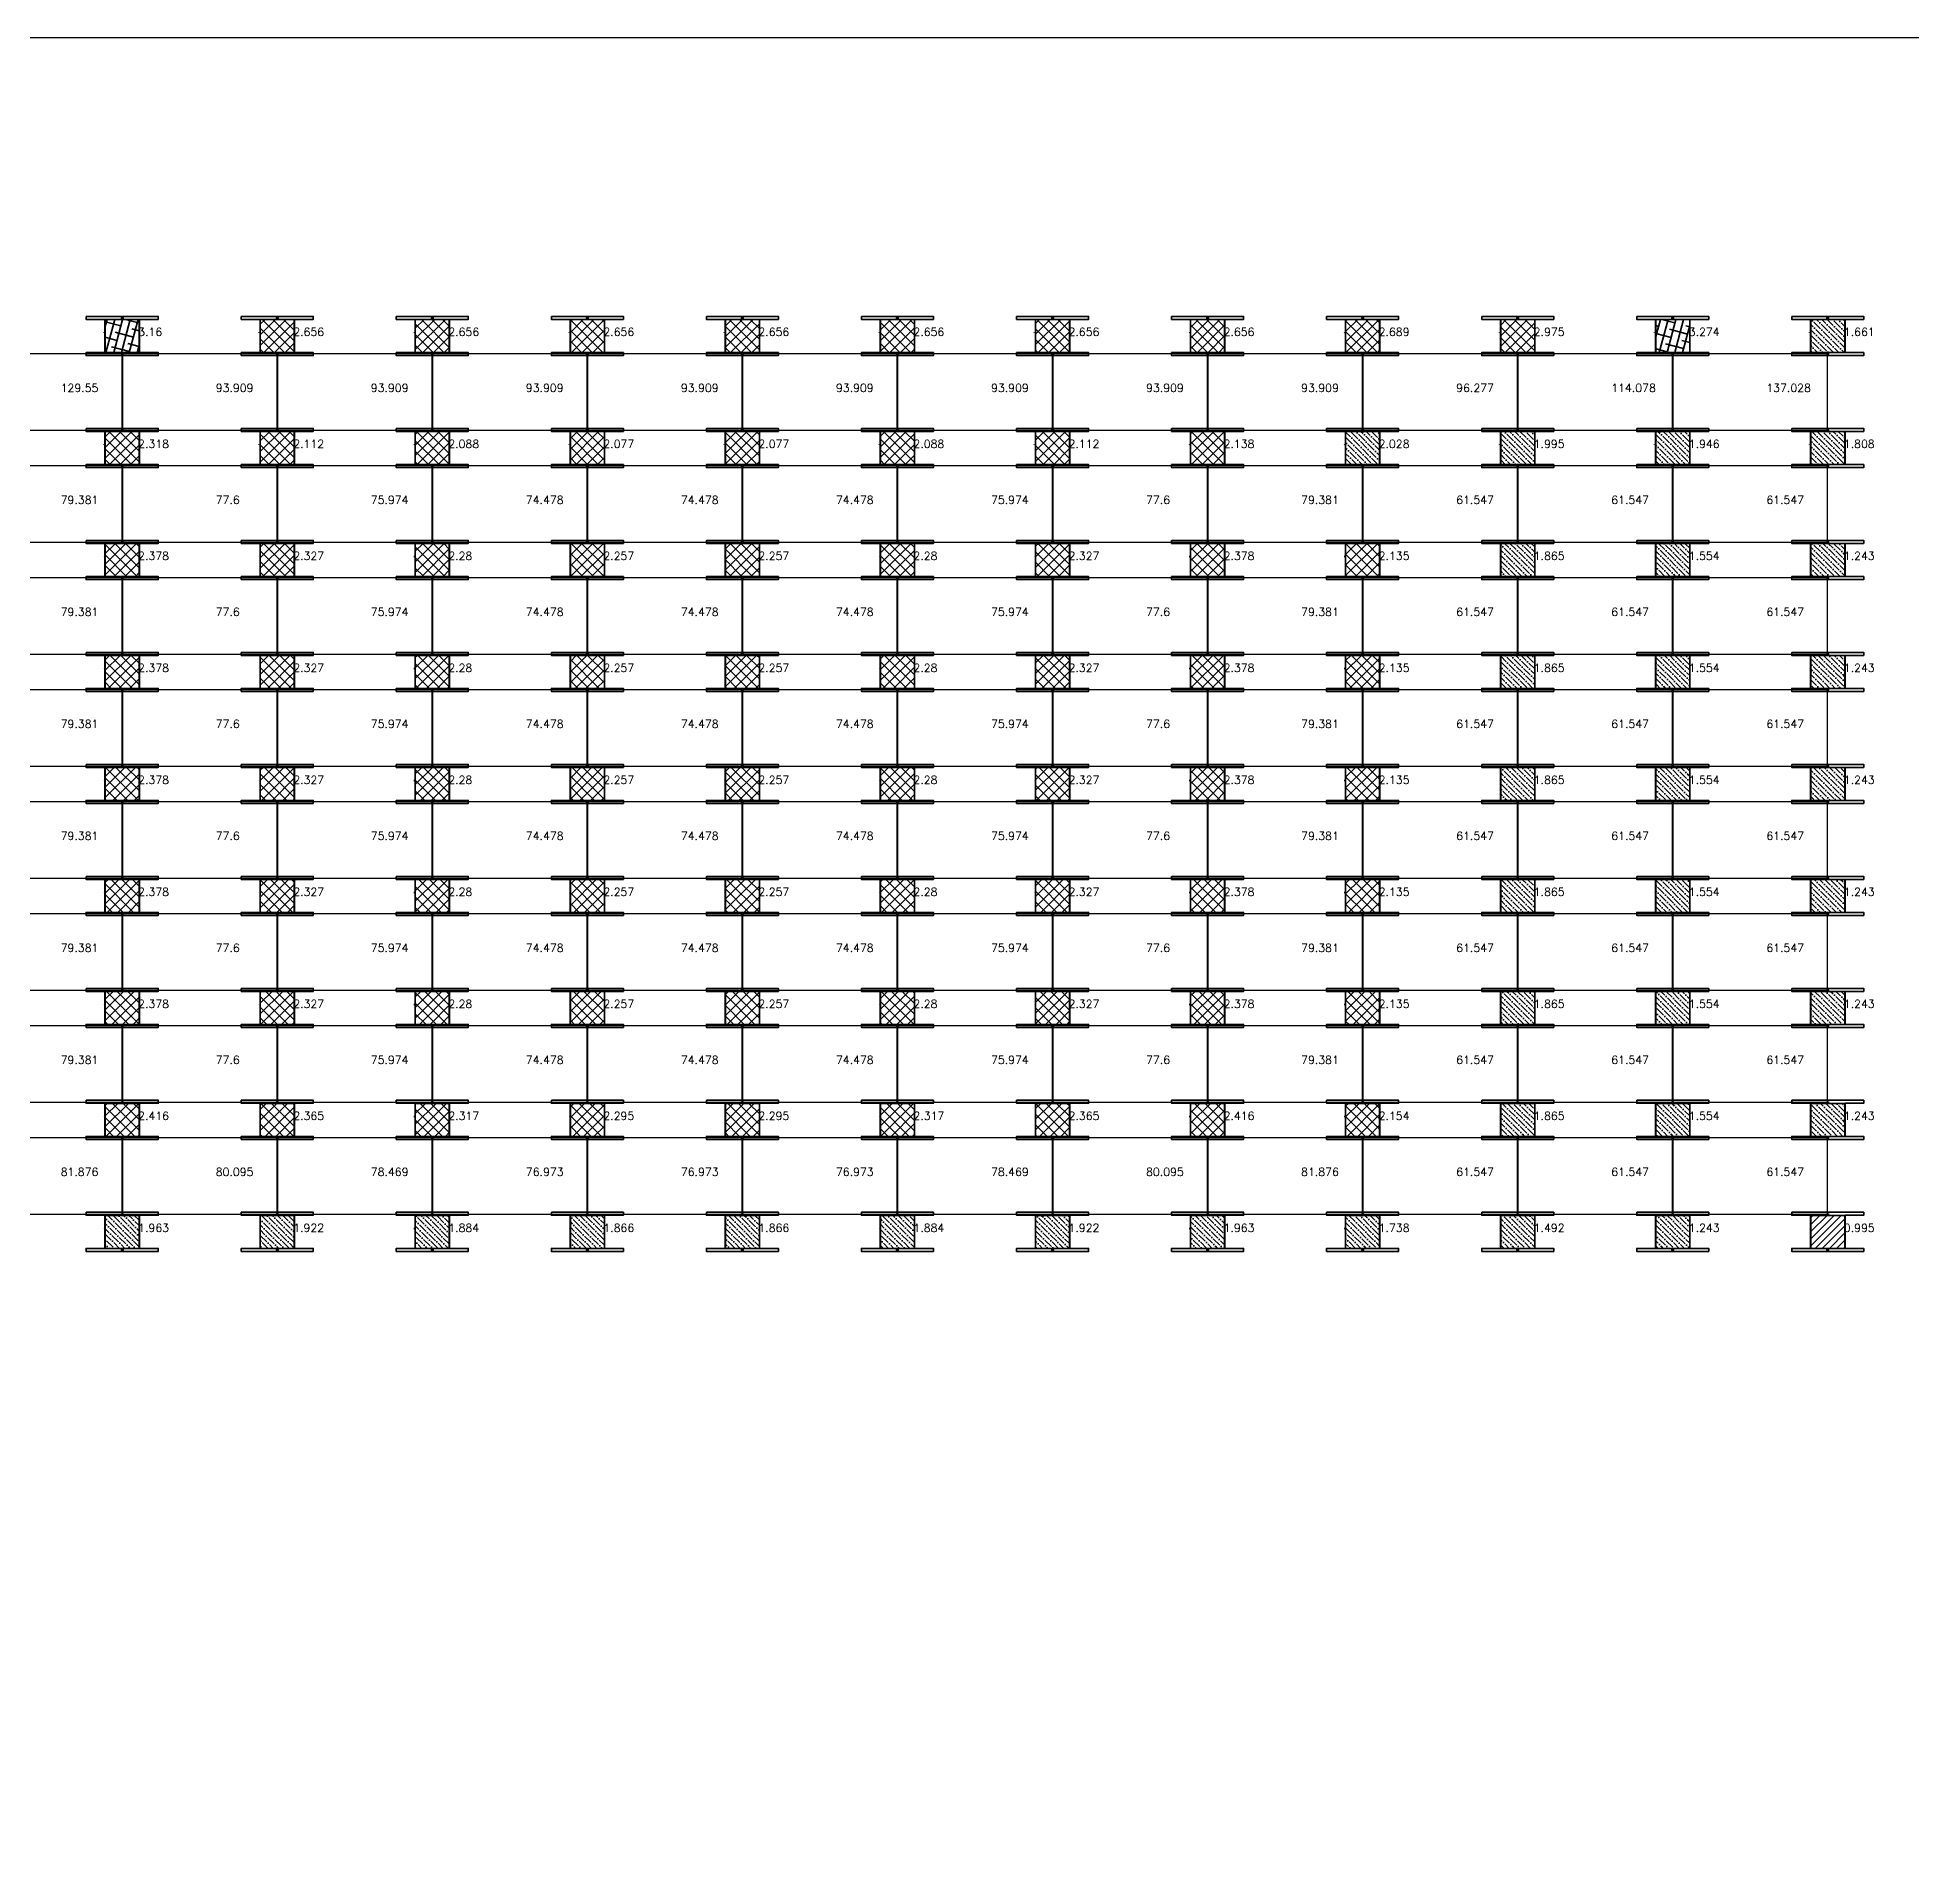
# Model space of a CAD drawing. Header units: inches. Extents: x 8143 to 14350, y 5679 to 7733.
# Drawn here: x 9025 to 9961, y 6827 to 7733 of the extents above; entities that cross this region are included whole.
import ezdxf

# ---------------------------------------------------------------- set-up
doc = ezdxf.new("R2010")
doc.units = ezdxf.units.IN
doc.header["$LTSCALE"] = 50
doc.header["$MEASUREMENT"] = 0
for name, color, linetype, lineweight in [('E-PANELS', 140, 'Continuous', 30), ('E2-ECOFEET', 254, 'Continuous', 35), ('E3-ECOFEET', 254, 'Continuous', 35), ('HATCH 1', 5, 'Continuous', 35), ('HATCH 2', 140, 'Continuous', 35), ('HATCH 3', 30, 'Continuous', 35), ('HATCH 4', 200, 'Continuous', 35)]:
    doc.layers.add(name, color=color, linetype=linetype, lineweight=lineweight)
doc.layers.add('EF3 TEXT', color=7, linetype='Continuous', plot=False)
doc.layers.add('IFI PERIMETER', color=231, linetype='FENCE', plot=False)
doc.layers.get('E2-ECOFEET').off()
doc.styles.add('mytext', font='romans.shx')
doc.styles.get("Standard").update_dxf_attribs({"font": 'arial.ttf'})
doc.linetypes.add('FENCE', pattern='A,0.5,-0.1,["X",Standard,S=0.1,R=0,X=-0.035,Y=-0.05],-0.1', length=0.7)

# ---------------------------------------------------------------- blocks, each defined once
blk = doc.blocks.new('EF3_HATCH_4')
at = {"layer": 'HATCH 4'}
h = blk.add_hatch(dxfattribs=at)
h.set_pattern_fill('ANSI38', color=256, scale=30, angle=30)
h.set_pattern_definition([(75, (-119.168, -90.9187), (-3.62222, 0.97057), []), (165, (-119.168, -90.9187), (-8.215015, -1.68108), [9.375, -5.625])])
h.paths.add_polyline_path([(-8.5, -8.25), (8.5, -8.25), (8.5, 8.25), (-8.5, 8.25)])
blk.add_lwpolyline([(-8.5, -8.25), (8.5, -8.25), (8.5, 8.25), (-8.5, 8.25)], close=True, dxfattribs=at)
blk = doc.blocks.new('EF3_HATCH_3')
at = {"layer": 'HATCH 3'}
h = blk.add_hatch(dxfattribs=at)
h.set_pattern_fill('ANSI37', color=256, scale=30)
h.set_pattern_definition([(45, (-119.168, -90.9187), (-2.65165, 2.65165), []), (135, (-119.168, -90.9187), (-2.65165, -2.65165), [])])
h.paths.add_polyline_path([(-8.5, -8.25), (8.5, -8.25), (8.5, 8.25), (-8.5, 8.25)])
blk.add_lwpolyline([(-8.5, -8.25), (8.5, -8.25), (8.5, 8.25), (-8.5, 8.25)], close=True, dxfattribs=at)
blk = doc.blocks.new('EF3_HATCH_2')
at = {"layer": 'HATCH 2'}
h = blk.add_hatch(dxfattribs=at)
h.set_pattern_fill('ANSI36', color=256, scale=15, angle=90)
h.set_pattern_definition([(135, (-119.168, -90.9187), (-3.64602, 0.994369), [4.6875, -0.9375, 0, -0.9375])])
h.paths.add_polyline_path([(-8.5, -8.25), (8.5, -8.25), (8.5, 8.25), (-8.5, 8.25)])
blk.add_lwpolyline([(-8.5, -8.25), (8.5, -8.25), (8.5, 8.25), (-8.5, 8.25)], close=True, dxfattribs=at)
blk = doc.blocks.new('EF3_HATCH_1')
at = {"layer": 'HATCH 1'}
h = blk.add_hatch(dxfattribs=at)
h.set_pattern_fill('ANSI31', color=256, scale=20)
h.set_pattern_definition([(45, (-119.168, -90.9187), (-1.767767, 1.767767), [])])
h.paths.add_polyline_path([(-8.5, -8.25), (8.5, -8.25), (8.5, 8.25), (-8.5, 8.25)])
blk.add_lwpolyline([(-8.5, -8.25), (8.5, -8.25), (8.5, 8.25), (-8.5, 8.25)], close=True, dxfattribs=at)
blk = doc.blocks.new('ET 335W 10DEG')
at = {"layer": 'E-PANELS'}
blk.add_lwpolyline([(0, 0), (77.01, 0), (77.01, -38.48), (0, -38.48)], close=True, dxfattribs=at)
blk = doc.blocks.new('EF3')
at = {"layer": 'E3-ECOFEET', "color": 5}
for points in [[(0, 0), (0, -1.5), (9.41, -1.5), (9.41, -18.06), (0, -18.06), (0, -19.56), (36, -19.56), (36, -18.06), (26.59, -18.06), (26.59, -1.5), (36, -1.5), (36, 0), (0, 0)], [(8.84, -8.08), (8.88, -8.14)]]:
    blk.add_lwpolyline(points, dxfattribs=at)
at = {"layer": 'E3-ECOFEET'}
for points in [[(17.25, -1.03), (17.75, -1.03), (17.75, -0.53)], [(18.25, -0.53), (18.25, -1.03), (18.75, -1.03)], [(17.25, -18.53), (17.75, -18.53), (17.75, -19.03)], [(18.25, -19.03), (18.25, -18.53), (18.75, -18.53)]]:
    blk.add_lwpolyline(points, dxfattribs=at)

msp = doc.modelspace()

# ---------------------------------------------------------------- linework, layer by layer
at = {"layer": 'IFI PERIMETER'}
msp.add_lwpolyline([(8143.38, 7732.55), (14349.99, 7732.55), (14349.99, 5922.21), (8143.38, 5922.21)], close=True, dxfattribs=at)

# ---------------------------------------------------------------- block references
at = {"layer": 'E-PANELS'}
for p in [(8989.78, 7574.62), (9067.29, 7574.62), (9144.8, 7574.62), (9222.31, 7574.62), (9299.82, 7574.62), (9377.33, 7574.62), (9454.84, 7574.62), (9532.35, 7574.62), (9609.86, 7574.62), (9687.37, 7574.62), (9764.88, 7574.62), (9842.39, 7574.62), (8989.78, 7518.65), (9067.29, 7518.65), (9144.8, 7518.65), (9222.31, 7518.65), (9299.82, 7518.65), (9377.33, 7518.65), (9454.84, 7518.65), (9532.35, 7518.65), (9609.86, 7518.65), (9687.37, 7518.65), (9764.88, 7518.65), (9842.39, 7518.65), (8989.78, 7462.67), (9067.29, 7462.67), (9144.8, 7462.67), (9222.31, 7462.67), (9299.82, 7462.67), (9377.33, 7462.67), (9454.84, 7462.67), (9532.35, 7462.67), (9609.86, 7462.67), (9687.37, 7462.67), (9764.88, 7462.67), (9842.39, 7462.67), (8989.78, 7406.7), (9067.29, 7406.7), (9144.8, 7406.7), (9222.31, 7406.7), (9299.82, 7406.7), (9377.33, 7406.7), (9454.84, 7406.7), (9532.35, 7406.7), (9609.86, 7406.7), (9687.37, 7406.7), (9764.88, 7406.7), (9842.39, 7406.7), (8989.78, 7350.73), (9067.29, 7350.73), (9144.8, 7350.73), (9222.31, 7350.73), (9299.82, 7350.73), (9377.33, 7350.73), (9454.84, 7350.73), (9532.35, 7350.73), (9609.86, 7350.73), (9687.37, 7350.73), (9764.88, 7350.73), (9842.39, 7350.73), (8989.78, 7294.75), (9067.29, 7294.75), (9144.8, 7294.75), (9222.31, 7294.75), (9299.82, 7294.75), (9377.33, 7294.75), (9454.84, 7294.75), (9532.35, 7294.75), (9609.86, 7294.75), (9687.37, 7294.75), (9764.88, 7294.75), (9842.39, 7294.75), (8989.78, 7238.78), (9067.29, 7238.78), (9144.8, 7238.78), (9222.31, 7238.78), (9299.82, 7238.78), (9377.33, 7238.78), (9454.84, 7238.78), (9532.35, 7238.78), (9609.86, 7238.78), (9687.37, 7238.78), (9764.88, 7238.78), (9842.39, 7238.78), (8989.78, 7182.8), (9067.29, 7182.8), (9144.8, 7182.8), (9222.31, 7182.8), (9299.82, 7182.8), (9377.33, 7182.8), (9454.84, 7182.8), (9532.35, 7182.8), (9609.86, 7182.8), (9687.37, 7182.8), (9764.88, 7182.8), (9842.39, 7182.8)]:
    msp.add_blockref('ET 335W 10DEG', p, dxfattribs=at)
at = {"layer": 'E2-ECOFEET'}
for p in [(9049.04, 7593.15), (9126.55, 7593.15), (9204.06, 7593.15), (9281.57, 7593.15), (9359.08, 7593.15), (9436.59, 7593.15), (9514.1, 7593.15), (9591.61, 7593.15), (9669.12, 7593.15), (9746.63, 7593.15), (9824.14, 7593.15), (9901.65, 7593.15), (9049.04, 7537.17), (9126.55, 7537.17), (9204.06, 7537.17), (9281.57, 7537.17), (9359.08, 7537.17), (9436.59, 7537.17), (9514.1, 7537.17), (9591.61, 7537.17), (9669.12, 7537.17), (9746.63, 7537.17), (9824.14, 7537.17), (9901.65, 7537.17), (9049.04, 7481.2), (9126.55, 7481.2), (9204.06, 7481.2), (9281.57, 7481.2), (9359.08, 7481.2), (9436.59, 7481.2), (9514.1, 7481.2), (9591.61, 7481.2), (9669.12, 7481.2), (9746.63, 7481.2), (9824.14, 7481.2), (9901.65, 7481.2), (9049.04, 7425.23), (9126.55, 7425.23), (9204.06, 7425.23), (9281.57, 7425.23), (9359.08, 7425.23), (9436.59, 7425.23), (9514.1, 7425.23), (9591.61, 7425.23), (9669.12, 7425.23), (9746.63, 7425.23), (9824.14, 7425.23), (9901.65, 7425.23), (9049.04, 7369.25), (9126.55, 7369.25), (9204.06, 7369.25), (9281.57, 7369.25), (9359.08, 7369.25), (9436.59, 7369.25), (9514.1, 7369.25), (9591.61, 7369.25), (9669.12, 7369.25), (9746.63, 7369.25), (9824.14, 7369.25), (9901.65, 7369.25), (9049.04, 7313.28), (9126.55, 7313.28), (9204.06, 7313.28), (9281.57, 7313.28), (9359.08, 7313.28), (9436.59, 7313.28), (9514.1, 7313.28), (9591.61, 7313.28), (9669.12, 7313.28), (9746.63, 7313.28), (9824.14, 7313.28), (9901.65, 7313.28), (9049.04, 7257.3), (9126.55, 7257.3), (9204.06, 7257.3), (9281.57, 7257.3), (9359.08, 7257.3), (9436.59, 7257.3), (9514.1, 7257.3), (9591.61, 7257.3), (9669.12, 7257.3), (9746.63, 7257.3), (9824.14, 7257.3), (9901.65, 7257.3), (9049.04, 7201.33), (9126.55, 7201.33), (9204.06, 7201.33), (9281.57, 7201.33), (9359.08, 7201.33), (9436.59, 7201.33), (9514.1, 7201.33), (9591.61, 7201.33), (9669.12, 7201.33), (9746.63, 7201.33), (9824.14, 7201.33), (9901.65, 7201.33), (9049.04, 7145.35), (9126.55, 7145.35), (9204.06, 7145.35), (9281.57, 7145.35), (9359.08, 7145.35), (9436.59, 7145.35), (9514.1, 7145.35), (9591.61, 7145.35), (9669.12, 7145.35), (9746.63, 7145.35), (9824.14, 7145.35), (9901.65, 7145.35)]:
    msp.add_blockref('EF3', p, dxfattribs=at)
at = {"layer": 'HATCH 1'}
msp.add_blockref('EF3_HATCH_1', (9919.65, 7135.58), dxfattribs=at)
at = {"layer": 'HATCH 2'}
for p in [(9919.65, 7583.37), (9687.12, 7527.4), (9764.63, 7527.4), (9842.14, 7527.4), (9919.65, 7527.4), (9764.63, 7471.42), (9842.14, 7471.42), (9919.65, 7471.42), (9764.63, 7415.45), (9842.14, 7415.45), (9919.65, 7415.45), (9764.63, 7359.47), (9842.14, 7359.47), (9919.65, 7359.47), (9764.63, 7303.5), (9842.14, 7303.5), (9919.65, 7303.5), (9764.63, 7247.52), (9842.14, 7247.52), (9919.65, 7247.52), (9764.63, 7191.55), (9842.14, 7191.55), (9919.65, 7191.55), (9067.04, 7135.58), (9144.55, 7135.58), (9222.06, 7135.58), (9299.57, 7135.58), (9377.08, 7135.58), (9454.59, 7135.58), (9532.1, 7135.58), (9609.61, 7135.58), (9687.12, 7135.58), (9764.63, 7135.58), (9842.14, 7135.58)]:
    msp.add_blockref('EF3_HATCH_2', p, dxfattribs=at)
at = {"layer": 'HATCH 3'}
for p in [(9144.55, 7583.37), (9222.06, 7583.37), (9299.57, 7583.37), (9377.08, 7583.37), (9454.59, 7583.37), (9532.1, 7583.37), (9609.61, 7583.37), (9687.12, 7583.37), (9764.63, 7583.37), (9067.04, 7527.4), (9144.55, 7527.4), (9222.06, 7527.4), (9299.57, 7527.4), (9377.08, 7527.4), (9454.59, 7527.4), (9532.1, 7527.4), (9609.61, 7527.4), (9067.04, 7471.42), (9144.55, 7471.42), (9222.06, 7471.42), (9299.57, 7471.42), (9377.08, 7471.42), (9454.59, 7471.42), (9532.1, 7471.42), (9609.61, 7471.42), (9687.12, 7471.42), (9067.04, 7415.45), (9144.55, 7415.45), (9222.06, 7415.45), (9299.57, 7415.45), (9377.08, 7415.45), (9454.59, 7415.45), (9532.1, 7415.45), (9609.61, 7415.45), (9687.12, 7415.45), (9067.04, 7359.47), (9144.55, 7359.47), (9222.06, 7359.47), (9299.57, 7359.47), (9377.08, 7359.47), (9454.59, 7359.47), (9532.1, 7359.47), (9609.61, 7359.47), (9687.12, 7359.47), (9067.04, 7303.5), (9144.55, 7303.5), (9222.06, 7303.5), (9299.57, 7303.5), (9377.08, 7303.5), (9454.59, 7303.5), (9532.1, 7303.5), (9609.61, 7303.5), (9687.12, 7303.5), (9067.04, 7247.52), (9144.55, 7247.52), (9222.06, 7247.52), (9299.57, 7247.52), (9377.08, 7247.52), (9454.59, 7247.52), (9532.1, 7247.52), (9609.61, 7247.52), (9687.12, 7247.52), (9067.04, 7191.55), (9144.55, 7191.55), (9222.06, 7191.55), (9299.57, 7191.55), (9377.08, 7191.55), (9454.59, 7191.55), (9532.1, 7191.55), (9609.61, 7191.55), (9687.12, 7191.55)]:
    msp.add_blockref('EF3_HATCH_3', p, dxfattribs=at)
at = {"layer": 'HATCH 4'}
for p in [(9067.04, 7583.37), (9842.14, 7583.37)]:
    msp.add_blockref('EF3_HATCH_4', p, dxfattribs=at)

# ---------------------------------------------------------------- texts
at = {"layer": 'EF3 TEXT', "style": 'mytext'}
for s, p in [('3.16', (9075.04, 7583.37)), ('2.656', (9152.55, 7583.37)), ('2.656', (9230.06, 7583.37)), ('2.656', (9307.57, 7583.37)), ('2.656', (9385.08, 7583.37)), ('2.656', (9462.59, 7583.37)), ('2.656', (9540.1, 7583.37)), ('2.656', (9617.61, 7583.37)), ('2.689', (9695.12, 7583.37)), ('2.975', (9772.63, 7583.37)), ('3.274', (9850.14, 7583.37)), ('1.661', (9927.65, 7583.37)), ('129.55', (9036.29, 7555.38)), ('93.909', (9113.8, 7555.38)), ('93.909', (9191.31, 7555.38)), ('93.909', (9268.82, 7555.38)), ('93.909', (9346.33, 7555.38)), ('93.909', (9423.84, 7555.38)), ('93.909', (9501.35, 7555.38)), ('93.909', (9578.86, 7555.38)), ('93.909', (9656.37, 7555.38)), ('96.277', (9733.88, 7555.38)), ('114.078', (9811.39, 7555.38)), ('137.028', (9888.9, 7555.38)), ('2.318', (9075.04, 7527.4)), ('2.112', (9152.55, 7527.4)), ('2.088', (9230.06, 7527.4)), ('2.077', (9307.57, 7527.4)), ('2.077', (9385.08, 7527.4)), ('2.088', (9462.59, 7527.4)), ('2.112', (9540.1, 7527.4)), ('2.138', (9617.61, 7527.4)), ('2.028', (9695.12, 7527.4)), ('1.995', (9772.63, 7527.4)), ('1.946', (9850.14, 7527.4)), ('1.808', (9927.65, 7527.4)), ('79.381', (9036.29, 7499.41)), ('77.6', (9113.8, 7499.41)), ('75.974', (9191.31, 7499.41)), ('74.478', (9268.82, 7499.41)), ('74.478', (9346.33, 7499.41)), ('74.478', (9423.84, 7499.41)), ('75.974', (9501.35, 7499.41)), ('77.6', (9578.86, 7499.41)), ('79.381', (9656.37, 7499.41)), ('61.547', (9733.88, 7499.41)), ('61.547', (9811.39, 7499.41)), ('61.547', (9888.9, 7499.41)), ('2.378', (9075.04, 7471.42)), ('2.327', (9152.55, 7471.42)), ('2.28', (9230.06, 7471.42)), ('2.257', (9307.57, 7471.42)), ('2.257', (9385.08, 7471.42)), ('2.28', (9462.59, 7471.42)), ('2.327', (9540.1, 7471.42)), ('2.378', (9617.61, 7471.42)), ('2.135', (9695.12, 7471.42)), ('1.865', (9772.63, 7471.42)), ('1.554', (9850.14, 7471.42)), ('1.243', (9927.65, 7471.42)), ('79.381', (9036.29, 7443.43)), ('77.6', (9113.8, 7443.43)), ('75.974', (9191.31, 7443.43)), ('74.478', (9268.82, 7443.43)), ('74.478', (9346.33, 7443.43)), ('74.478', (9423.84, 7443.43)), ('75.974', (9501.35, 7443.43)), ('77.6', (9578.86, 7443.43)), ('79.381', (9656.37, 7443.43)), ('61.547', (9733.88, 7443.43)), ('61.547', (9811.39, 7443.43)), ('61.547', (9888.9, 7443.43)), ('2.378', (9075.04, 7415.45)), ('2.327', (9152.55, 7415.45)), ('2.28', (9230.06, 7415.45)), ('2.257', (9307.57, 7415.45)), ('2.257', (9385.08, 7415.45)), ('2.28', (9462.59, 7415.45)), ('2.327', (9540.1, 7415.45)), ('2.378', (9617.61, 7415.45)), ('2.135', (9695.12, 7415.45)), ('1.865', (9772.63, 7415.45)), ('1.554', (9850.14, 7415.45)), ('1.243', (9927.65, 7415.45)), ('79.381', (9036.29, 7387.46)), ('77.6', (9113.8, 7387.46)), ('75.974', (9191.31, 7387.46)), ('74.478', (9268.82, 7387.46)), ('74.478', (9346.33, 7387.46)), ('74.478', (9423.84, 7387.46)), ('75.974', (9501.35, 7387.46)), ('77.6', (9578.86, 7387.46)), ('79.381', (9656.37, 7387.46)), ('61.547', (9733.88, 7387.46)), ('61.547', (9811.39, 7387.46)), ('61.547', (9888.9, 7387.46)), ('2.378', (9075.04, 7359.47)), ('2.327', (9152.55, 7359.47)), ('2.28', (9230.06, 7359.47)), ('2.257', (9307.57, 7359.47)), ('2.257', (9385.08, 7359.47)), ('2.28', (9462.59, 7359.47)), ('2.327', (9540.1, 7359.47)), ('2.378', (9617.61, 7359.47)), ('2.135', (9695.12, 7359.47)), ('1.865', (9772.63, 7359.47)), ('1.554', (9850.14, 7359.47)), ('1.243', (9927.65, 7359.47)), ('79.381', (9036.29, 7331.49)), ('77.6', (9113.8, 7331.49)), ('75.974', (9191.31, 7331.49)), ('74.478', (9268.82, 7331.49)), ('74.478', (9346.33, 7331.49)), ('74.478', (9423.84, 7331.49)), ('75.974', (9501.35, 7331.49)), ('77.6', (9578.86, 7331.49)), ('79.381', (9656.37, 7331.49)), ('61.547', (9733.88, 7331.49)), ('61.547', (9811.39, 7331.49)), ('61.547', (9888.9, 7331.49)), ('2.378', (9075.04, 7303.5)), ('2.327', (9152.55, 7303.5)), ('2.28', (9230.06, 7303.5)), ('2.257', (9307.57, 7303.5)), ('2.257', (9385.08, 7303.5)), ('2.28', (9462.59, 7303.5)), ('2.327', (9540.1, 7303.5)), ('2.378', (9617.61, 7303.5)), ('2.135', (9695.12, 7303.5)), ('1.865', (9772.63, 7303.5)), ('1.554', (9850.14, 7303.5)), ('1.243', (9927.65, 7303.5)), ('79.381', (9036.29, 7275.51)), ('77.6', (9113.8, 7275.51)), ('75.974', (9191.31, 7275.51)), ('74.478', (9268.82, 7275.51)), ('74.478', (9346.33, 7275.51)), ('74.478', (9423.84, 7275.51)), ('75.974', (9501.35, 7275.51)), ('77.6', (9578.86, 7275.51)), ('79.381', (9656.37, 7275.51)), ('61.547', (9733.88, 7275.51)), ('61.547', (9811.39, 7275.51)), ('61.547', (9888.9, 7275.51)), ('2.378', (9075.04, 7247.52)), ('2.327', (9152.55, 7247.52)), ('2.28', (9230.06, 7247.52)), ('2.257', (9307.57, 7247.52)), ('2.257', (9385.08, 7247.52)), ('2.28', (9462.59, 7247.52)), ('2.327', (9540.1, 7247.52)), ('2.378', (9617.61, 7247.52)), ('2.135', (9695.12, 7247.52)), ('1.865', (9772.63, 7247.52)), ('1.554', (9850.14, 7247.52)), ('1.243', (9927.65, 7247.52)), ('79.381', (9036.29, 7219.54)), ('77.6', (9113.8, 7219.54)), ('75.974', (9191.31, 7219.54)), ('74.478', (9268.82, 7219.54)), ('74.478', (9346.33, 7219.54)), ('74.478', (9423.84, 7219.54)), ('75.974', (9501.35, 7219.54)), ('77.6', (9578.86, 7219.54)), ('79.381', (9656.37, 7219.54)), ('61.547', (9733.88, 7219.54)), ('61.547', (9811.39, 7219.54)), ('61.547', (9888.9, 7219.54)), ('2.416', (9075.04, 7191.55)), ('2.365', (9152.55, 7191.55)), ('2.317', (9230.06, 7191.55)), ('2.295', (9307.57, 7191.55)), ('2.295', (9385.08, 7191.55)), ('2.317', (9462.59, 7191.55)), ('2.365', (9540.1, 7191.55)), ('2.416', (9617.61, 7191.55)), ('2.154', (9695.12, 7191.55)), ('1.865', (9772.63, 7191.55)), ('1.554', (9850.14, 7191.55)), ('1.243', (9927.65, 7191.55)), ('81.876', (9036.29, 7163.56)), ('80.095', (9113.8, 7163.56)), ('78.469', (9191.31, 7163.56)), ('76.973', (9268.82, 7163.56)), ('76.973', (9346.33, 7163.56)), ('76.973', (9423.84, 7163.56)), ('78.469', (9501.35, 7163.56)), ('80.095', (9578.86, 7163.56)), ('81.876', (9656.37, 7163.56)), ('61.547', (9733.88, 7163.56)), ('61.547', (9811.39, 7163.56)), ('61.547', (9888.9, 7163.56)), ('1.963', (9075.04, 7135.58)), ('1.922', (9152.55, 7135.58)), ('1.884', (9230.06, 7135.58)), ('1.866', (9307.57, 7135.58)), ('1.866', (9385.08, 7135.58)), ('1.884', (9462.59, 7135.58)), ('1.922', (9540.1, 7135.58)), ('1.963', (9617.61, 7135.58)), ('1.738', (9695.12, 7135.58)), ('1.492', (9772.63, 7135.58)), ('1.243', (9850.14, 7135.58)), ('0.995', (9927.65, 7135.58))]:
    msp.add_text(s, height=4, dxfattribs=at).set_placement(p)

doc.saveas('drawing.dxf')
